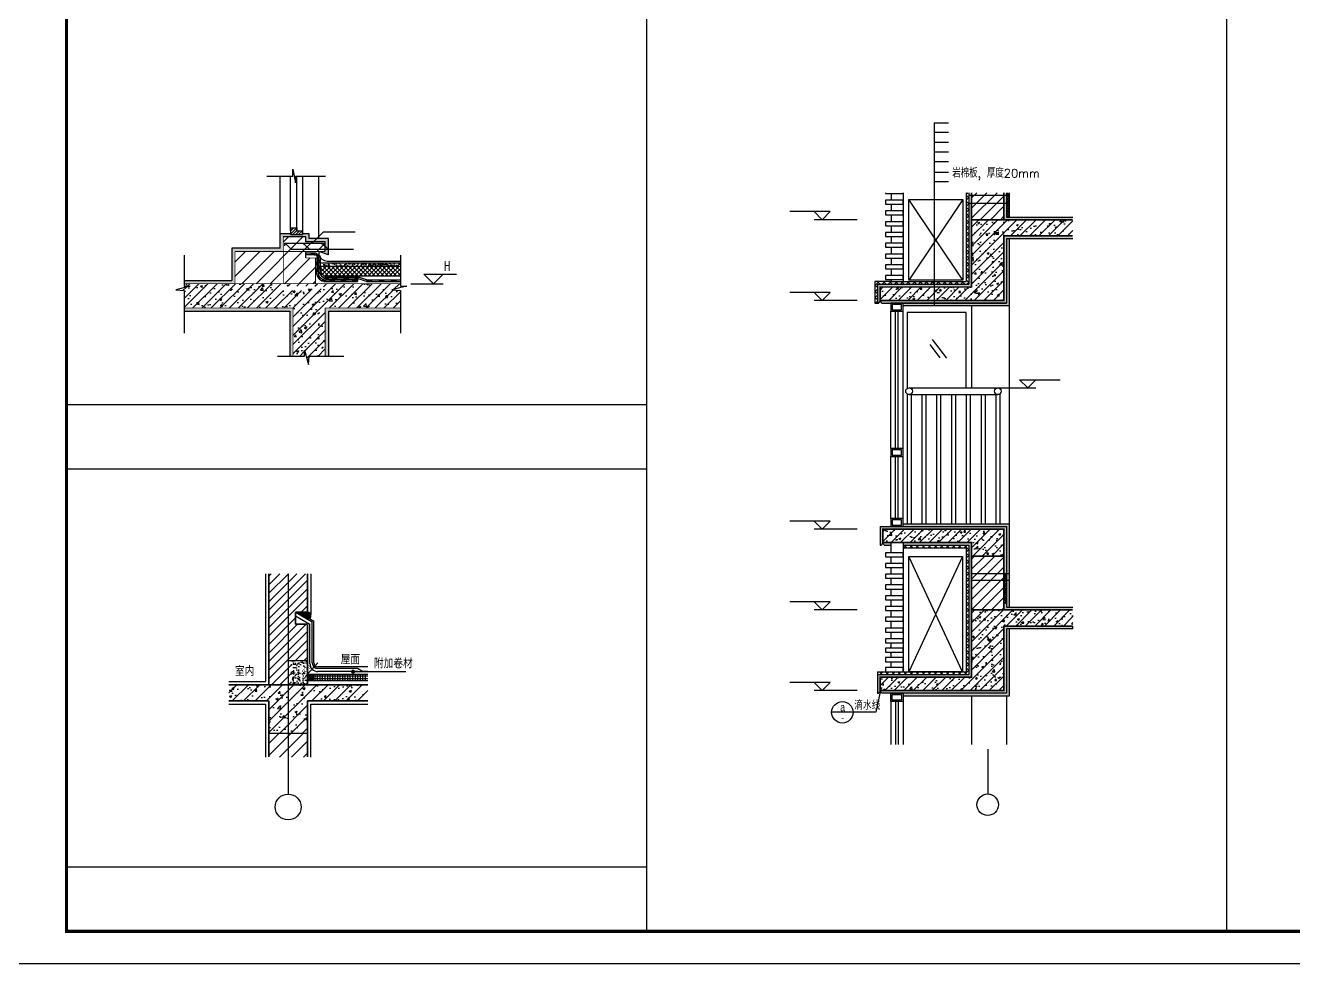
# Model space of a CAD drawing. Extents: x -737978 to 768813, y -372247 to 1140308.
# Drawn here: x -565880 to -556039, y -338663 to -331386 of the extents above; entities that cross this region are included whole.
import ezdxf
from ezdxf.enums import TextEntityAlignment as Align

# ---------------------------------------------------------------- set-up
doc = ezdxf.new("R2010")
doc.units = 0
doc.header["$LTSCALE"] = 10
doc.header["$MEASUREMENT"] = 0
doc.linetypes.add('DASH', pattern=[0.35, 0.25, -0.1])
doc.linetypes.add('DOTE', pattern=[2.42, 2, -0.2, 0.02, -0.2])
doc.layers.get('0').update_dxf_attribs({"linetype": 'CONTINUOUS'})
doc.layers.get('Defpoints').update_dxf_attribs({"linetype": 'CONTINUOUS'})
for name, color, linetype in [('0-填充边线', 7, 'CONTINUOUS'), ('2', 4, 'CONTINUOUS'), ('3', 253, 'CONTINUOUS'), ('4', 4, 'CONTINUOUS'), ('8', 8, 'CONTINUOUS'), ('AXIS', 3, 'CONTINUOUS'), ('AXIS_TEXT', 7, 'CONTINUOUS'), ('DIM_ELEV', 3, 'CONTINUOUS'), ('DOTE', 1, 'DOTE'), ('PUB_DIM', 3, 'CONTINUOUS'), ('PUB_DIM-20', 3, 'CONTINUOUS'), ('PUB_HATCH', 8, 'CONTINUOUS'), ('PUB_TEXT', 7, 'CONTINUOUS'), ('PUB_TITLE', 4, 'CONTINUOUS'), ('PUB_WALL', 7, 'CONTINUOUS'), ('S_FLOOR', 2, 'CONTINUOUS'), ('S_WALL', 9, 'CONTINUOUS'), ('STAIR', 2, 'CONTINUOUS'), ('WALL', 9, 'CONTINUOUS'), ('WINDOW_TEXT', 7, 'CONTINUOUS'), ('XUXIAN', 40, 'DASH'), ('剪力墙填充', 252, 'CONTINUOUS'), ('图案填充', 8, 'CONTINUOUS'), ('墙体', 7, 'CONTINUOUS'), ('标注尺寸', 3, 'CONTINUOUS'), ('标注文字', 7, 'CONTINUOUS')]:
    doc.layers.add(name, color=color, linetype=linetype)
doc.styles.add('_TCH_DIM', font='SIMPLEX.shx', dxfattribs={"width": 0.8, "bigfont": 'GBCBIG.shx'})
doc.styles.add('COMPLEX', font='COMPLEX')
doc.styles.add('HZ', font='SIMPLEX.SHX', dxfattribs={"width": 0.7, "bigfont": 'HZTXT.SHX'})
doc.styles.get("Standard").update_dxf_attribs({"font": 'GBENOR', "bigfont": 'GBCBIG'})
doc.styles.add('建筑设计说明', font='hztxt_e.shx', dxfattribs={"width": 0.8, "height": 350, "bigfont": 'hztxt.shx'})
doc.dimstyles.new('THW-1', dxfattribs={"dimscale": 0, "dimtxt": 300, "dimasz": 100, "dimexe": 300, "dimexo": 0, "dimgap": 100, "dimtad": 1, "dimdec": 0, "dimzin": 0, "dimdsep": 46, "dimtxsty": 'HZ', "dimblk": 'OOOO', "dimblk1": 'ARCHTICK', "dimblk2": 'ARCHTICK', "dimsah": 1, "dimcen": 0, "dimdle": 150, "dimclrd": 3, "dimclre": 3, "dimclrt": 2, "dimadec": 0, "dimazin": 0, "dimtfac": 1, "dimtdec": 0, "dimtix": 1, "dimtmove": 2, "dimatfit": 3, "dimldrblk": 'ARCHTICK', "dimfxl": 1, "dimtolj": 1, "dimtzin": 0, "dimarcsym": 0})
pattern_1 = [(50, (-369438.76, 91533.83), (179.315046, -15.688034), [18.75, -206.25]), (355, (-369438.76, 91533.83), (-34.68783, 188.04803), [15, -165]), (100.4514, (-369423.82, 91532.53), (144.627345, 172.359886), [15.93505, -175.28553]), (46.1842, (-369438.76, 91583.83), (266.81026, -41.37975), [28.125, -309.375]), (96.6356, (-369416.52, 91580.39), (233.66568, 243.52947), [23.90257, -262.92825]), (351.1842, (-369438.76, 91583.83), (233.66549, 243.52965), [22.5, -247.5]), (21, (-369413.76, 91571.33), (149.226763, -100.65472), [18.75, -206.25]), (326, (-369413.76, 91571.33), (60.82883, 181.28751), [15, -165]), (71.4514, (-369401.32, 91562.95), (210.05566, 80.632624), [15.93505, -175.28553]), (37.5, (-369438.76, 91533.835), (3.039964, 83.223463), [0, -163, 0, -167.5, 0, -165.625]), (7.5, (-369438.76, 91533.835), (65.767384, 98.602928), [0, -95.5, 0, -159.25, 0, -63.125]), (327.5, (-369494.51, 91533.835), (133.455609, -5.638718), [0, -62.5, 0, -195, 0, -258.75]), (317.5, (-369519.51, 91533.83), (145.796542, 25.026246), [0, -81.25, 0, -129.5, 0, -183.75])]
pattern_2 = [(37.5, (-39268.677, -1364.405), (-1.8898, 57.804713), [0, -45.6, 0, -51, 0, -48.75]), (7.5, (-39268.68, -1364.405), (53.0933, 84.66438), [0, -24.6, 0, -41.1, 0, -15.75]), (327.5, (-39305.577, -1364.405), (93.424256, 0.16977), [0, -15, 0, -54, 0, -70.5]), (317.5, (-39305.58, -1364.405), (90.1838, 26.33027), [0, -7.5, 0, -35.4, 0, -40.5])]
pattern_3 = [(37.5, (-39268.677, -864.405), (-1.8898, 57.804713), [0, -45.6, 0, -51, 0, -48.75]), (7.5, (-39268.68, -864.405), (53.0933, 84.66438), [0, -24.6, 0, -41.1, 0, -15.75]), (327.5, (-39305.577, -864.405), (93.424256, 0.16977), [0, -15, 0, -54, 0, -70.5]), (317.5, (-39305.58, -864.405), (90.1838, 26.33027), [0, -7.5, 0, -35.4, 0, -40.5])]

# ---------------------------------------------------------------- blocks, each defined once
blk = doc.blocks.new('_AXISO')
blk.add_circle((0, 0), 0.5)
at = {"layer": 'AXIS_TEXT', "style": 'COMPLEX', "width": 1.041667}
blk.add_attdef('A', text='', height=0.56, dxfattribs=at).set_placement((-0.25, -0.28), (0.25, -0.28), align=Align.FIT)
blk = doc.blocks.new('_ArchTick')
at = {"color": 0, "linetype": 'ByBlock', "const_width": 0.4}
blk.add_lwpolyline([(-0.5, -0.5), (0.5, 0.5)], dxfattribs=at)
blk = doc.blocks.new('*D122')
at = {"layer": 'Defpoints', "color": 0, "transparency": 16777216}
for p in [(697273, -694728), (697187, -694819)]:
    blk.add_point(p, dxfattribs=at)
at = {"layer": '标注尺寸', "color": 3, "lineweight": -2, "transparency": 16777216}
for p in [(697273, -694728), (696894, -695129)]:
    blk.add_line(p, (697187, -694819), dxfattribs=at)
at = {"layer": '标注尺寸', "color": 3, "lineweight": -2, "transparency": 16777216, "xscale": 50, "yscale": 50, "zscale": 50, "rotation": 46.6347798444889}
blk.add_blockref('_ArchTick', (697187, -694819), dxfattribs=at)
at = {"layer": '标注尺寸', "color": 3, "transparency": 16777216, "insert": (696915, -694925), "char_height": 130, "attachment_point": 5, "rotation": 46.6348}
blk.add_mtext('\\A1;R30', dxfattribs=at)
blk = doc.blocks.new('OOOO')
blk.add_line((-1.5, 0), (1.5, 0))
at = {"color": 2}
blk.add_line((0.71, 0.71), (-0.71, -0.71), dxfattribs=at)
blk = doc.blocks.new('*X120')
at = {"color": 0}
for p, q in [((1234.8, 3020.2), (1272.9, 3058.4)), ((1234.8, 3037.9), (1255.3, 3058.4)), ((1234.8, 3055.6), (1237.6, 3058.4)), ((1249.5, 3017.3), (1274.3, 3042.1)), ((1267.2, 3017.3), (1289.1, 3039.1)), ((1284.9, 3017.3), (1306.7, 3039.1)), ((1302.6, 3017.3), (1311.4, 3026.1))]:
    blk.add_line(p, q, dxfattribs=at)
blk = doc.blocks.new('A$C36E83CDC')
h = blk.add_hatch()
h.set_pattern_fill('ANSI31', color=256, scale=2500, style=0)
h.set_pattern_definition([(45, (-369438.76, 91533.83), (-220.97087, 220.97087), [])])
h.paths.add_polyline_path([(1838, 3504), (1838, 2504), (3338, 2504), (3338, 3504)])
h.paths.add_polyline_path([(4638, 3504), (4638, 3804), (4038, 3804), (4038, 3954), (3338, 3954), (3338, 3504)])
h.paths.add_polyline_path([(4338, 2504), (4338, 3304), (4038, 3304), (4038, 3504), (3338, 3504), (3338, 2504)])
for points in [[(4294, 3398), (4294, 3448), (4194, 3448), (4194, 3398)], [(4428, 3312), (4458, 3349, 0.081627), (4402, 3412), (4374, 3379, -0.116234)]]:
    blk.add_hatch(color=256).paths.add_polyline_path(points)
h = blk.add_hatch(color=256)
h.paths.add_polyline_path([(4431, 2780), (4385, 2759, 0.082085), (4436, 2676), (4472, 2711, -0.080657)])
h.paths.add_polyline_path([(4570, 2640), (4544, 2597, 0.102194), (4663, 2573), (4663, 2573), (4663, 2623, -0.095123)])
h = blk.add_hatch()
h.set_pattern_fill('AR-SAND', color=256, scale=50, style=0)
h.set_pattern_definition([(37.5, (-618478.25, -597715.29), (-3.149668, 96.3411885), [0, -76, 0, -85, 0, -81.25]), (7.5, (-618478.25, -597715.29), (88.488835, 141.107303), [0, -41, 0, -68.5, 0, -26.25]), (327.5, (-618539.75, -597715.29), (155.707093, 0.282953), [0, -25, 0, -90, 0, -117.5]), (317.5, (-618539.75, -597715.29), (150.30633, 43.883778), [0, -12.5, 0, -59, 0, -67.5])])
h.paths.add_polyline_path([(4431, 2780), (4385, 2759, 0.082085), (4436, 2676), (4472, 2711, -0.080657)])
h.paths.add_polyline_path([(4570, 2640), (4544, 2597, 0.102194), (4663, 2573), (4663, 2573), (4663, 2623, -0.095123)])
h = blk.add_hatch(color=256)
h.paths.add_polyline_path([(4508, 2862), (4463, 2841, 0.082085), (4514, 2758), (4550, 2793, -0.080657)])
h.paths.add_polyline_path([(4648, 2722), (4622, 2679, 0.102194), (4740, 2654), (4740, 2654), (4740, 2704, -0.095123)])
h = blk.add_hatch()
h.set_pattern_fill('AR-SAND', color=256, scale=50, style=0)
h.set_pattern_definition([(37.5, (-618400.39, -597633.464), (-3.149668, 96.3411885), [0, -76, 0, -85, 0, -81.25]), (7.5, (-618400.39, -597633.46), (88.488835, 141.107303), [0, -41, 0, -68.5, 0, -26.25]), (327.5, (-618461.89, -597633.46), (155.707093, 0.282953), [0, -25, 0, -90, 0, -117.5]), (317.5, (-618461.89, -597633.46), (150.30633, 43.883778), [0, -12.5, 0, -59, 0, -67.5])])
h.paths.add_polyline_path([(4508, 2862), (4463, 2841, 0.082085), (4514, 2758), (4550, 2793, -0.080657)])
h.paths.add_polyline_path([(4648, 2722), (4622, 2679, 0.102194), (4740, 2654), (4740, 2654), (4740, 2704, -0.095123)])
h = blk.add_hatch()
h.set_pattern_fill('AN31C', color=256, scale=1000, style=0)
h.set_pattern_definition([(45, (-6973656.56, -186034.9), (-141.421356, 141.421356), []), (50, (-6973656.56, -186034.9), (717.260183, -62.752135), [75, -825]), (355, (-6973656.56, -186034.9), (-138.75133, 752.19213), [60, -660]), (100.4514, (-6973596.8, -186040.1), (578.50938, 689.43954), [63.74019, -701.14211]), (46.1842, (-6973656.56, -185834.9), (1067.24105, -165.51901), [112.5, -1237.5]), (96.6356, (-6973567.6, -185848.7), (934.6627, 974.11787), [95.61029, -1051.713]), (351.1842, (-6973656.6, -185834.9), (934.66195, 974.1186), [90, -990]), (21, (-6973556.56, -185884.9), (596.90705, -402.61889), [75, -825]), (326, (-6973556.56, -185884.9), (243.31533, 725.150045), [60, -660]), (71.4514, (-6973506.8, -185918.44), (840.22263, 322.5305), [63.74019, -701.14211]), (37.5, (-6973656.56, -186034.9), (12.159855, 332.893854), [0, -652, 0, -670, 0, -662.5]), (7.5, (-6973656.56, -186034.9), (263.069537, 394.411712), [0, -382, 0, -637, 0, -252.5]), (327.5, (-6973879.56, -186034.9), (533.822436, -22.554872), [0, -250, 0, -780, 0, -1035]), (317.5, (-6973979.56, -186034.9), (583.18617, 100.104982), [0, -325, 0, -518, 0, -735])])
h.paths.add_polyline_path([(3638, 1754), (3638, 262), (4002, 262), (4002, 447), (4122, 0), (4142, 262), (4638, 262), (4638, 1754), (6974, 1754), (6974, 2291), (6712, 2311), (7159, 2431), (6974, 2431), (6974, 2504), (262, 2504), (262, 2431), (447, 2431), (0, 2311), (262, 2291), (262, 1754)])
h.paths.add_polyline_path([(4054, 2430), (4581, 2430), (4602, 2342), (4075, 2342)], flags=16)
h.paths.add_polyline_path([(3322, 2430), (4055, 2430), (4033, 2299), (3300, 2299)], flags=16)
at = {"layer": '剪力墙填充'}
h = blk.add_hatch(dxfattribs=at)
h.set_pattern_fill('AR-CONC', color=256, scale=25, style=0)
h.set_pattern_definition(pattern_1)
h.paths.add_polyline_path([(1838, 3504), (3338, 3504), (3338, 3954), (4038, 3954), (4038, 3804), (4638, 3804), (4638, 3504), (4445, 3504), (4738, 3404), (4738, 3904), (4138, 3904), (4138, 4054), (3948, 4054), (3948, 4030), (3565, 4030), (3565, 4054), (3238, 4054), (3238, 3604), (1738, 3604), (1738, 2604), (262, 2604), (262, 2504), (1838, 2504)])
h = blk.add_hatch(dxfattribs=at)
h.set_pattern_fill('AR-CONC', color=256, scale=25, style=0)
h.set_pattern_definition(pattern_1)
h.paths.add_polyline_path([(6974, 3054), (6974, 3154), (4490, 3154), (4490, 3054)])
h = blk.add_hatch(dxfattribs=at)
h.set_pattern_fill('ANSI37', color=256, scale=750, style=0)
h.set_pattern_definition([(45, (-369438.76, 91533.835), (-66.29126, 66.29126), []), (135, (-369438.76, 91533.835), (-66.29126, -66.29126), [])])
h.paths.add_polyline_path([(4490, 3054), (4490, 2954, 0.236731), (4591, 2754), (6974, 2754), (6974, 3054)])
h = blk.add_hatch(dxfattribs=at)
h.set_pattern_fill('AR-CONC', color=256, scale=25, style=0)
h.set_pattern_definition(pattern_1)
h.paths.add_polyline_path([(6974, 1654), (6974, 1754), (4638, 1754), (4638, 262), (4738, 262), (4738, 1654)])
h.paths.add_polyline_path([(262, 1754), (262, 1654), (3538, 1654), (3538, 262), (3638, 262), (3638, 1754)])
for p, q in [((3632, 6054), (3717, 5634)), ((3632, 5840), (3632, 6054)), ((2825, 5840), (3632, 5840)), ((3238, 4054), (3238, 5839)), ((3565, 4160), (3565, 5839)), ((3717, 5634), (3717, 5840)), ((3717, 5840), (4645, 5840)), ((3763, 4129), (3763, 5839)), ((3948, 4090), (3948, 5839)), ((4438, 3904), (4438, 5839)), ((4237, 3760), (4592, 4115)), ((4592, 4115), (5571, 4115)), ((3407, 3755), (3588, 3574)), ((3588, 3574), (5518, 3574)), ((3970, 3755), (4151, 3574)), ((4548, 3755), (4729, 3574)), ((262, 3391), (262, 2431)), ((4339, 3448), (4042, 3448)), ((4344, 3398), (4042, 3398)), ((4294, 3448), (4294, 3398)), ((4344, 3448), (4294, 3448)), ((4294, 3398), (4344, 3398)), ((4363, 3312), (4413, 3312)), ((4363, 2873), (4363, 3312)), ((4374, 3379), (4402, 3412)), ((4413, 2873), (4413, 3312)), ((4458, 3349), (4428, 3312)), ((4440, 2954), (4440, 3277)), ((4490, 2954), (4490, 3272)), ((6974, 3391), (6974, 2431)), ((4431, 2780, 2256), (4385, 2759, 2256)), ((447, 2431), (0, 2311)), ((262, 2431), (447, 2431)), ((4472, 2711, 2256), (4436, 2676, 2256)), ((4570, 2640, 2256), (4544, 2597, 2256)), ((4648, 2722, 2256), (4622, 2679, 2256)), ((4663, 2573), (4663, 2623)), ((4663, 2623), (5647, 2623)), ((4663, 2573), (5647, 2573)), ((4740, 2704), (5670, 2704)), ((4740, 2654), (4740, 2704)), ((4740, 2654), (5670, 2654)), ((5647, 2623), (5647, 2573)), ((5921, 2623), (5670, 2704, 1589)), ((5921, 2573), (5670, 2654, 1588)), ((5921, 2623), (6675, 2623)), ((5921, 2573), (6675, 2573)), ((6220, 2623), (6974, 2623)), ((6220, 2573), (6974, 2573)), ((7159, 2431), (6712, 2311)), ((6974, 2431), (7159, 2431)), ((0, 2311), (262, 2291)), ((262, 2291), (262, 972)), ((6712, 2311), (6974, 2291)), ((6974, 2291), (6974, 972)), ((4002, 262), (4002, 447)), ((4002, 447), (4122, 0)), ((3156, 262), (4002, 262)), ((4122, 0), (4142, 262)), ((4142, 262), (5215, 262))]:
    blk.add_line(p, q)
at = {"color": 7}
for p, q in [((3565, 4236), (3565, 4030)), ((3565, 4236), (3763, 4236)), ((3565, 4030), (3948, 4030)), ((3763, 4236), (3763, 4140)), ((3948, 4140), (3763, 4140)), ((3948, 4030), (3948, 4140)), ((3375, 3763), (3375, 3677)), ((3375, 3763), (4573, 3763)), ((4573, 3763), (4573, 3677))]:
    blk.add_line(p, q, dxfattribs=at)
for points, const_width in [([(3338, 2504), (3338, 3954)], 25), ([(4638, 3504), (1838, 3504)], 25), ([(1838, 3504), (1838, 2504)], 25), ([(4338, 3304), (4038, 3304)], 25), ([(4338, 2504), (4338, 3304)], 25), ([(4388, 3074), (4388, 3187)], 50.1), ([(4465, 3144), (4465, 3258)], 50.1), ([(4388, 2871), (4388, 2984)], 50.1), ([(4465, 2953), (4465, 3066)], 50.1), ([(262, 2504), (6974, 2504)], 25), ([(4768, 2598), (4946, 2598)], 50.1), ([(4846, 2679), (5024, 2679)], 50.1), ([(5122, 2598), (5300, 2598)], 50.1), ([(5200, 2679), (5378, 2679)], 50.1), ([(5469, 2598), (5647, 2598)], 50.1), ([(5547, 2679), (5670, 2679)], 50.1), ([(5921, 2598), (6099, 2598)], 50.1), ([(6302, 2598), (6480, 2598)], 50.1), ([(6679, 2598), (6857, 2598)], 50.1), ([(262, 1754), (3638, 1754)], 25), ([(3638, 1754), (3638, 262)], 25), ([(4638, 1754), (4638, 262)], 25), ([(4638, 1754), (6974, 1754)], 25)]:
    blk.add_lwpolyline(points, dxfattribs=dict(const_width=const_width))
at = {"const_width": 25.1}
for points in [[(3388, 3737, 1), (3413, 3737, 1)], [(3962, 3737, 1), (3987, 3737, 1)], [(4536, 3737, 1), (4561, 3737, 1)]]:
    blk.add_lwpolyline(points, format="xyb", close=True, dxfattribs=at)
for centre, radius, start, end in [((4236, 3210), 262, 13.803, 65.6164), ((4259, 3232), 187, 13.9163, 62.8622), ((4663, 2873), 300, 180, 270), ((4663, 2873), 250, 180, 270), ((4740, 2954), 300, 180, 270), ((4740, 2954), 250, 180, 270)]:
    blk.add_arc(centre, radius, start, end)
at = {"layer": '3'}
for p, q in [((3565, 4054), (3238, 4054)), ((3238, 3604), (3238, 4054)), ((4138, 4054), (3948, 4054)), ((4138, 3904), (4138, 4054)), ((3238, 3604), (1738, 3604)), ((1738, 3604), (1738, 2604)), ((4738, 3904), (4138, 3904)), ((4738, 3404), (4738, 3904)), ((4738, 3404), (4439, 3506)), ((4445, 3504), (4445, 3414)), ((4490, 3154), (6974, 3154)), ((4703, 3204), (6974, 3204)), ((4490, 3054), (6974, 3054)), ((262, 2604, -2256), (1738, 2604)), ((4591, 2754), (6974, 2754)), ((262, 1654), (3538, 1654)), ((3538, 1654), (3538, 262)), ((4738, 1654), (6974, 1654)), ((4738, 1654), (4738, 262))]:
    blk.add_line(p, q, dxfattribs=at)
blk.add_arc((4724, 3495), 291, 196.0893, 265.8147, dxfattribs=at)
at = {"layer": 'DIM_ELEV'}
for p, q in [((7999, 2504), (7699, 2804)), ((7699, 2804), (8719, 2804)), ((7999, 2504), (8299, 2804)), ((7302, 2504), (8299, 2504))]:
    blk.add_line(p, q, dxfattribs=at)
at = {"layer": 'WALL'}
for p, q in [((4038, 3954), (3338, 3954)), ((4038, 3804), (4038, 3954)), ((4638, 3804), (4038, 3804)), ((4638, 3504), (4638, 3804)), ((4038, 3304), (4038, 3504))]:
    blk.add_line(p, q, dxfattribs=at)
at = {"xscale": 5.01253132824786, "yscale": 5.01253132824786, "zscale": 5.01253132824786}
blk.add_blockref('*X120', (-2625, -11094), dxfattribs=at)
at = {"layer": 'DIM_ELEV', "color": 7, "style": '_TCH_DIM', "width": 0.705882}
blk.add_text('H', height=298, dxfattribs=at).set_placement((8328, 2909))
blk = doc.blocks.new('A$C36E57961')
h = blk.add_hatch()
h.set_pattern_fill('ANSI37', color=8, scale=100, style=0)
h.set_pattern_definition([(45, (-39268.68, -864.4), (-112.2532, 112.2532), []), (135, (-39268.68, -864.4), (-112.2532, -112.2532), [])])
h.paths.add_polyline_path([(4716, 19741), (5220, 19741), (8116, 19741), (8116, 23141), (8016, 23141), (8016, 19841), (5220, 19841), (4616, 19841), (4616, 19041), (4716, 19041)])
h = blk.add_hatch()
h.set_pattern_fill('粉刷', color=8, scale=15)
h.set_pattern_definition(pattern_3)
h.paths.add_polyline_path([(9516, 23141), (9416, 23141), (9416, 22141), (11978, 22141), (11978, 22241), (9516, 22241)])
h = blk.add_hatch()
h.set_pattern_fill('DASH', color=8, scale=30, style=0)
h.set_pattern_definition([(0, (17579.895, 74569.61), (28.575, 28.575), [28.575, -28.575])])
h.paths.add_polyline_path([(9516, 22241), (9616, 22241), (9616, 23141), (9516, 23141)])
h = blk.add_hatch()
h.set_pattern_fill('粉刷', color=8, scale=15)
h.set_pattern_definition(pattern_3)
h.paths.add_polyline_path([(4816, 19641), (8216, 19641), (8216, 22141), (8216, 22741), (8116, 22741), (8116, 19741), (5220, 19741), (4716, 19741), (4716, 19041), (4766, 19041, -1), (4866, 19041), (9516, 19041), (9516, 21441), (11978, 21441), (11978, 21541), (9416, 21541), (9416, 19141), (4816, 19141)])
h = blk.add_hatch()
h.set_pattern_fill('DASH', color=8, scale=30, style=0)
h.set_pattern_definition([(0, (17629.895, 73569.61), (28.575, 28.575), [28.575, -28.575])])
h.paths.add_polyline_path([(9516, 19041), (5716, 19041), (5716, 18941), (9616, 18941), (9616, 21441), (9516, 21441)])
h = blk.add_hatch()
h.set_pattern_fill('粉刷', color=8, scale=15)
h.set_pattern_definition(pattern_2)
h.paths.add_polyline_path([(9516, 10741), (5666, 10741), (4816, 10741), (4816, 10041), (4866, 10041, -1), (4966, 10041), (5216, 10041), (5216, 10141), (4916, 10141), (4916, 10641), (9416, 10641), (9416, 9641), (9416, 8981), (9516, 8981)])
h = blk.add_hatch()
h.set_pattern_fill('DASH', color=8, scale=30, style=0)
h.set_pattern_definition([(0, (17629.895, 75069.61), (28.575, 28.575), [28.575, -28.575])])
h.paths.add_polyline_path([(9516, 7741), (9616, 7741), (9616, 10841), (5666, 10841), (5666, 10741), (9516, 10741)])
h = blk.add_hatch()
h.set_pattern_fill('粉刷', color=8, scale=15)
h.set_pattern_definition(pattern_2)
h.paths.add_polyline_path([(9516, 6941), (11978, 6941), (11978, 7041), (9416, 7041), (9416, 4641), (4816, 4641), (4816, 5141), (8216, 5141), (8216, 7641), (8216, 9641), (8216, 10141), (5666, 10141), (5666, 10041), (8116, 10041), (8116, 5241), (5666, 5241), (4716, 5241), (4716, 4541), (4766, 4541, -1), (4866, 4541), (9516, 4541)])
h = blk.add_hatch()
h.set_pattern_fill('ANSI37', color=8, scale=100, style=0)
h.set_pattern_definition([(45, (-39268.68, -1364.4), (-112.2532, 112.2532), []), (135, (-39268.68, -1364.4), (-112.2532, -112.2532), [])])
h.paths.add_polyline_path([(8116, 10041), (5666, 10041), (5666, 9941), (8016, 9941), (8016, 5341), (5666, 5341), (4716, 5341), (4716, 5241), (5666, 5241), (8116, 5241)])
h = blk.add_hatch()
h.set_pattern_fill('粉刷', color=8, scale=15)
h.set_pattern_definition(pattern_2)
h.paths.add_polyline_path([(9516, 8981), (9416, 8981), (9416, 8848), (9516, 8848)])
h = blk.add_hatch()
h.set_pattern_fill('粉刷', color=8, scale=15)
h.set_pattern_definition(pattern_2)
h.paths.add_polyline_path([(9516, 8848), (9416, 8848), (9416, 8731), (9516, 8731)])
h = blk.add_hatch()
h.set_pattern_fill('粉刷', color=8, scale=15)
h.set_pattern_definition(pattern_2)
h.paths.add_polyline_path([(9516, 8731), (9416, 8731), (9416, 7870), (9516, 7870)])
h = blk.add_hatch()
h.set_pattern_fill('粉刷', color=8, scale=15)
h.set_pattern_definition(pattern_2)
h.paths.add_polyline_path([(11978, 7741), (9516, 7741), (9516, 7870), (9416, 7870), (9416, 7641), (11978, 7641)])
h = blk.add_hatch()
h.set_pattern_fill('DASH', color=8, scale=30, style=0)
h.set_pattern_definition([(0, (17579.895, 74069.61), (28.575, 28.575), [28.575, -28.575])])
h.paths.add_polyline_path([(9516, 4541), (5666, 4541), (5666, 4441), (9616, 4441), (9616, 6941), (9516, 6941)])
at = {"layer": 'PUB_HATCH'}
h = blk.add_hatch(dxfattribs=at)
h.set_pattern_fill('普通砖', color=256, scale=200, style=0)
h.set_pattern_definition([(45, (-388857.92, -125029.74), (-188.0904, 188.0904), [])])
h.paths.add_polyline_path([(9416, 22141), (9416, 23141), (8216, 23141), (8216, 22141)])
h = blk.add_hatch(dxfattribs=at)
h.set_pattern_fill('钢筋混凝土', color=256, scale=100, style=0)
h.set_pattern_definition([(45, (-389057.92, -124720.74), (-176.7767, 176.7767), []), (50, (-389057.9, -124720.74), (717.2602, -62.7521), [75, -825]), (355, (-389057.9, -124720.7), (-138.7513, 752.1921), [60, -660]), (100.4514, (-388998.15, -124726), (578.5094, 689.4395), [63.7402, -701.1421]), (46.1842, (-389057.9, -124520.7), (1067.241, -165.519), [112.5, -1237.5]), (96.6356, (-388969, -124534.5), (934.6627, 974.1179), [95.6103, -1051.713]), (351.1842, (-389057.9, -124520.7), (934.662, 974.1186), [90, -990]), (21, (-388957.9, -124570.74), (596.90705, -402.6189), [75, -825]), (326, (-388957.9, -124570.7), (243.3153, 725.15), [60, -660]), (71.4514, (-388908.2, -124604.3), (840.2226, 322.5305), [63.7402, -701.1421]), (37.5, (-389057.92, -124720.74), (12.15986, 332.89385), [0, -652, 0, -670, 0, -662.5]), (7.5, (-389057.92, -124720.74), (263.06954, 394.4117), [0, -382, 0, -637, 0, -252.5]), (327.5, (-389280.92, -124720.74), (533.82244, -22.55487), [0, -250, 0, -780, 0, -1035]), (317.5, (-389380.92, -124720.74), (583.18617, 100.105), [0, -325, 0, -518, 0, -735])])
h.paths.add_polyline_path([(4916, 10641), (4916, 10141), (8216, 10141), (8216, 9641), (9416, 9641), (9416, 10641)])
h = blk.add_hatch(dxfattribs=at)
h.set_pattern_fill('普通砖', color=256, scale=200, style=0)
h.set_pattern_definition([(45, (-388857.92, -124529.74), (-188.0904, 188.0904), [])])
h.paths.add_polyline_path([(9416, 9641), (8216, 9641), (8216, 7641), (9416, 7641)])
at = {"layer": '图案填充'}
h = blk.add_hatch(dxfattribs=at)
h.set_pattern_fill('钢筋混凝土', color=256, scale=100, style=0)
h.set_pattern_definition([(45, (17579.9, 73569.6), (-176.7767, 176.7767), []), (50, (17579.9, 73569.6), (717.26, -62.752), [75, -825]), (355, (17579.9, 73569.6), (-138.751, 752.192), [60, -660]), (100.4514, (17639.7, 73564.4), (578.509, 689.4395), [63.74, -701.142]), (46.1842, (17579.9, 73769.6), (1067.241, -165.519), [112.5, -1237.5]), (96.6356, (17668.8, 73755.8), (934.663, 974.118), [95.61, -1051.713]), (351.1842, (17579.9, 73769.6), (934.662, 974.119), [90, -990]), (21, (17679.9, 73719.6), (596.907, -402.619), [75, -825]), (326, (17679.9, 73719.6), (243.315, 725.15), [60, -660]), (71.4514, (17729.64, 73686.06), (840.223, 322.5305), [63.74, -701.142]), (37.5, (17579.9, 73569.6), (12.1599, 332.8939), [0, -652, 0, -670, 0, -662.5]), (7.5, (17579.9, 73569.6), (263.0695, 394.4117), [0, -382, 0, -637, 0, -252.5]), (327.5, (17356.9, 73569.6), (533.8224, -22.5549), [0, -250, 0, -780, 0, -1035]), (317.5, (17256.9, 73569.6), (583.186, 100.105), [0, -325, 0, -518, 0, -735])])
h.paths.add_polyline_path([(9416, 21541), (11978, 21541), (11978, 22141), (8216, 22141), (8216, 19641), (4816, 19641), (4816, 19141), (9416, 19141)])
h = blk.add_hatch(dxfattribs=at)
h.set_pattern_fill('钢筋混凝土', color=256, scale=100, style=0)
h.set_pattern_definition([(45, (17579.9, 74069.6), (-176.7767, 176.7767), []), (50, (17579.9, 74069.6), (717.26, -62.752), [75, -825]), (355, (17579.9, 74069.6), (-138.751, 752.192), [60, -660]), (100.4514, (17639.7, 74064.4), (578.5094, 689.4395), [63.74, -701.142]), (46.1842, (17579.9, 74269.6), (1067.241, -165.519), [112.5, -1237.5]), (96.6356, (17668.8, 74255.8), (934.663, 974.118), [95.61, -1051.713]), (351.1842, (17579.9, 74269.6), (934.662, 974.119), [90, -990]), (21, (17679.9, 74219.6), (596.907, -402.619), [75, -825]), (326, (17679.9, 74219.6), (243.315, 725.15), [60, -660]), (71.4514, (17729.64, 74186.06), (840.2226, 322.5305), [63.74, -701.142]), (37.5, (17579.9, 74069.6), (12.1599, 332.8939), [0, -652, 0, -670, 0, -662.5]), (7.5, (17579.9, 74069.6), (263.0695, 394.4117), [0, -382, 0, -637, 0, -252.5]), (327.5, (17356.9, 74069.6), (533.8224, -22.5549), [0, -250, 0, -780, 0, -1035]), (317.5, (17256.9, 74069.6), (583.1862, 100.105), [0, -325, 0, -518, 0, -735])])
h.paths.add_polyline_path([(9416, 7041), (11978, 7041), (11978, 7641), (8216, 7641), (8216, 5141), (4816, 5141), (4816, 4641), (9416, 4641)])
at = {"color": 4}
for p, q in [((8016, 23141), (8016, 19841)), ((8116, 23141), (8116, 19741)), ((8116, 23141), (8116, 19741)), ((9516, 23141), (9516, 22241)), ((9516, 23141), (9516, 22241)), ((9616, 23141), (9616, 22241)), ((9516, 22241), (11978, 22241)), ((9516, 21441), (11978, 21441)), ((9516, 21441), (9516, 19041)), ((5220, 19841), (8016, 19841)), ((4716, 19741), (4716, 19041)), ((4716, 19741), (5220, 19741)), ((4716, 19741), (4716, 19041)), ((4716, 19741), (5220, 19741)), ((5220, 19741), (8116, 19741)), ((5670, 19741), (8116, 19741)), ((4716, 19041), (4766, 19041)), ((4866, 19041), (9516, 19041)), ((9616, 18941), (9616, 10841)), ((4816, 10741), (4816, 10041)), ((4816, 10041), (4866, 10041)), ((4966, 10041), (5216, 10041)), ((5666, 10041), (8116, 10041)), ((5666, 9941), (8016, 9941)), ((8016, 9941), (8016, 5341)), ((8116, 10041), (8116, 5241)), ((4716, 5341), (4716, 4541)), ((4716, 5341), (5666, 5341)), ((4716, 5241), (5666, 5241)), ((5666, 5341), (8016, 5341)), ((5666, 5241), (8116, 5241)), ((4716, 4541), (4766, 4541))]:
    blk.add_line(p, q, dxfattribs=at)
for points in [[(5220, 23116), (5220, 22866)], [(5670, 23141), (5670, 19841)], [(5220, 22716), (5220, 22466)], [(5220, 22316), (5220, 22066)], [(5220, 21916), (5220, 21666)], [(5220, 21516), (5220, 21266)], [(5220, 21116), (5220, 20866)], [(5220, 20716), (5220, 20466)], [(5220, 20316), (5220, 20066)], [(5220, 19916), (5220, 19841)], [(5216, 10141), (5216, 9766)], [(5666, 10141), (5666, 5341)], [(5216, 9616), (5216, 9366)], [(5216, 9216), (5216, 8966)], [(5216, 8816), (5216, 8566)], [(5216, 8416), (5216, 8166)], [(5216, 8016), (5216, 7766)], [(5216, 7616), (5216, 7366)], [(5216, 7216), (5216, 6966)], [(5216, 6816), (5216, 6566)], [(11978, 6941), (11978, 7041)], [(5216, 6416), (5216, 6214)], [(5216, 6214), (5216, 6266)], [(5216, 6016), (5216, 6064)], [(5216, 6064), (5216, 5866)], [(5216, 5716), (5216, 5495)], [(5216, 5345), (5216, 5341)]]:
    blk.add_lwpolyline(points)
for points in [[(9516, 21441), (9516, 19041), (5666, 19041)], [(9616, 21441), (9616, 18941), (5666, 18941)], [(5220, 19841), (4616, 19841), (4616, 19041), (4716, 19041)], [(8216, 18941), (8216, 15891)], [(4816, 10741), (9516, 10741), (9516, 7741), (11978, 7741)], [(5666, 10841), (9616, 10841), (9616, 7741)], [(5666, 10741), (9516, 10741), (9516, 7741)], [(11978, 6941), (9516, 6941), (9516, 4541), (4866, 4541)], [(9516, 6941), (9516, 4541), (5666, 4541)], [(9616, 6941), (9616, 4441), (5666, 4441)]]:
    blk.add_lwpolyline(points, dxfattribs=at)
for centre in [(4816, 19041), (4916, 10041), (4816, 4541)]:
    blk.add_arc(centre, 50, 0, 180, dxfattribs=at)
at = {"layer": '2'}
for p, q in [((5891, 15891), (9391, 15891)), ((5891, 15641), (9191, 15641)), ((5966, 15641), (5966, 10841)), ((6366, 15641), (6366, 10841)), ((6516, 15641), (6516, 10841)), ((6916, 15641), (6916, 10841)), ((7066, 15641), (7066, 10841)), ((7466, 15641), (7466, 10841)), ((7616, 15641), (7616, 10841)), ((8016, 15641), (8016, 10841)), ((8166, 15641), (8166, 10841)), ((8566, 15641), (8566, 10841)), ((8716, 15641), (8716, 10841)), ((9116, 15641), (9116, 10841)), ((9266, 15666), (9266, 10841)), ((8216, 4441), (8216, 2641)), ((9516, 4441), (9516, 2641))]:
    blk.add_line(p, q, dxfattribs=at)
for centre in [(5891, 15766), (9191, 15766)]:
    blk.add_circle(centre, 125, dxfattribs=at)
at = {"layer": '4'}
for p, q in [((5216, 13639), (5216, 18741)), ((5391, 13639), (5391, 18741)), ((5491, 13639), (5491, 18741)), ((5666, 13639), (5666, 18741)), ((5216, 11041), (5216, 13339)), ((5391, 11041), (5391, 13339)), ((5491, 11041), (5491, 13339)), ((5666, 11041), (5666, 13339)), ((5216, 4241), (5216, 2641)), ((5391, 4241), (5391, 2641)), ((5491, 4241), (5491, 2641)), ((5666, 4241), (5666, 2641))]:
    blk.add_line(p, q, dxfattribs=at)
for points in [[(5216, 18741), (5666, 18741), (5666, 19041), (5216, 19041)], [(5266, 18791), (5616, 18791), (5616, 18991), (5266, 18991)], [(5216, 13339), (5666, 13339), (5666, 13639), (5216, 13639)], [(5266, 13389), (5616, 13389), (5616, 13589), (5266, 13589)], [(5216, 10741), (5666, 10741), (5666, 11041), (5216, 11041)], [(5266, 10791), (5616, 10791), (5616, 10991), (5266, 10991)], [(5216, 4541), (5666, 4541), (5666, 4241), (5216, 4241)], [(5266, 4491), (5616, 4491), (5616, 4291), (5266, 4291)]]:
    blk.add_lwpolyline(points, close=True, dxfattribs=at)
for points in [[(8016, 15891), (8016, 18691), (5816, 18691), (5816, 15866)], [(5816, 15666), (5816, 10841)]]:
    blk.add_lwpolyline(points, dxfattribs=at)
at = {"layer": '8'}
for p, q in [((6661, 17507), (7040, 17007)), ((6753, 17690), (7281, 16991))]:
    blk.add_line(p, q, dxfattribs=at)
at = {"layer": 'DIM_ELEV'}
for p, q in [((2963, 22441), (1459, 22441)), ((2663, 22141), (2363, 22441)), ((2663, 22141), (2963, 22441)), ((3957, 22141), (2363, 22141)), ((2963, 19441), (1459, 19441)), ((2663, 19141), (2363, 19441)), ((2663, 19141), (2963, 19441)), ((3957, 19141), (2363, 19141)), ((10302, 15891), (10002, 16191)), ((10002, 16191), (11507, 16191)), ((10302, 15891), (10602, 16191)), ((9309, 15891), (10602, 15891)), ((2963, 10941), (1459, 10941)), ((2663, 10641), (2363, 10941)), ((2663, 10641), (2963, 10941)), ((3957, 10641), (2363, 10641)), ((2963, 7941), (1459, 7941)), ((2663, 7641), (2363, 7941)), ((3957, 7641), (2363, 7641)), ((2663, 7641), (2963, 7941)), ((2963, 4941), (1459, 4941)), ((2663, 4641), (2363, 4941)), ((2663, 4641), (2963, 4941)), ((3957, 4641), (2363, 4641))]:
    blk.add_line(p, q, dxfattribs=at)
at = {"layer": 'PUB_DIM'}
for p, q in [((6821, 25739), (6821, 18941)), ((6825, 25739), (7362, 25739)), ((6825, 25394), (7362, 25394)), ((6825, 25025), (7362, 25025)), ((6825, 24664), (7362, 24664)), ((6825, 24303), (7362, 24303)), ((6825, 23910), (7362, 23910)), ((6825, 23555), (7362, 23555)), ((7096, 23555), (7165, 23555))]:
    blk.add_line(p, q, dxfattribs=at)
at = {"layer": 'PUB_DIM-20'}
blk.add_lwpolyline([(8816, 2467), (8816, 800)], dxfattribs=at)
at = {"layer": 'PUB_WALL'}
blk.add_line((9416, 23141), (9416, 22141), dxfattribs=at)
at = {"layer": 'PUB_WALL', "const_width": 60}
for points in [[(8216, 23141), (8216, 22141)], [(9416, 23141), (9416, 22141)], [(11978, 22141), (8216, 22141), (8216, 19641), (4816, 19641), (4816, 19141), (9416, 19141), (9416, 21541), (11978, 21541)], [(9416, 9641), (9416, 10641), (4916, 10641), (4916, 10141), (8216, 10141), (8216, 9641), (9416, 9641)], [(8216, 9641), (8216, 7641)], [(9416, 9641), (9416, 7641)], [(11978, 7641), (8216, 7641), (8216, 5141), (4816, 5141), (4816, 4641), (9416, 4641), (9416, 7041), (11978, 7041)]]:
    blk.add_lwpolyline(points, dxfattribs=at)
at = {"layer": 'S_FLOOR'}
for p, q in [((8216, 22141), (8216, 19641)), ((9416, 21541), (9416, 19141)), ((4816, 19641), (4816, 19141)), ((4816, 19641), (8216, 19641)), ((4816, 19141), (9416, 19141)), ((4916, 10641), (4916, 10141)), ((4916, 10641), (9416, 10641)), ((9416, 10641), (9416, 9641)), ((4916, 10141), (8216, 10141)), ((8216, 10141), (8216, 9641)), ((8216, 9641), (9416, 9641)), ((8216, 7641), (8216, 5141)), ((9416, 7041), (9416, 4641)), ((4816, 5141), (4816, 4641)), ((4816, 5141), (8216, 5141)), ((4816, 4641), (9416, 4641))]:
    blk.add_line(p, q, dxfattribs=at)
at = {"layer": 'S_WALL'}
for p, q in [((8216, 23141), (8216, 22141)), ((8216, 9641), (8216, 7641)), ((9416, 9641), (9416, 7641))]:
    blk.add_line(p, q, dxfattribs=at)
at = {"layer": 'WINDOW_TEXT'}
blk.add_lwpolyline([(5020, 23141), (5020, 23116), (5670, 23116), (5670, 23141)], dxfattribs=at)
for points in [[(5670, 22866), (5020, 22866), (5020, 22716), (5670, 22716)], [(5670, 22466), (5020, 22466), (5020, 22316), (5670, 22316)], [(5670, 22066), (5020, 22066), (5020, 21916), (5670, 21916)], [(5670, 21666), (5020, 21666), (5020, 21516), (5670, 21516)], [(5670, 21266), (5020, 21266), (5020, 21116), (5670, 21116)], [(5670, 20866), (5020, 20866), (5020, 20716), (5670, 20716)], [(5670, 20866), (5020, 20866), (5020, 20716), (5670, 20716)], [(5670, 20466), (5020, 20466), (5020, 20316), (5670, 20316)], [(5670, 20066), (5020, 20066), (5020, 19916), (5670, 19916)], [(5666, 9766), (5016, 9766), (5016, 9616), (5666, 9616)], [(5666, 9366), (5016, 9366), (5016, 9216), (5666, 9216)], [(5666, 8966), (5016, 8966), (5016, 8816), (5666, 8816)], [(5666, 8566), (5016, 8566), (5016, 8416), (5666, 8416)], [(5666, 8166), (5016, 8166), (5016, 8016), (5666, 8016)], [(5666, 7766), (5016, 7766), (5016, 7616), (5666, 7616)], [(5666, 7366), (5016, 7366), (5016, 7216), (5666, 7216)], [(5666, 6966), (5016, 6966), (5016, 6816), (5666, 6816)], [(5666, 6566), (5016, 6566), (5016, 6416), (5666, 6416)], [(5666, 6214), (5016, 6214), (5016, 6064), (5666, 6064)], [(5666, 5866), (5016, 5866), (5016, 5716), (5666, 5716)], [(5666, 5495), (5016, 5495), (5016, 5345), (5666, 5345)]]:
    blk.add_lwpolyline(points, close=True, dxfattribs=at)
at = {"layer": 'WINDOW_TEXT', "color": 8}
for points in [[(7889, 19889), (5889, 19889), (5889, 22889), (7889, 22889), (7889, 19889)], [(7889, 22889), (5889, 19889)], [(7889, 19889), (5889, 22889)], [(7884, 5341), (5884, 5341), (5884, 9626), (7884, 9626), (7884, 5341)], [(7884, 9626), (5884, 5341)], [(7884, 5341), (5884, 9626)]]:
    blk.add_lwpolyline(points, dxfattribs=at)
at = {"layer": 'XUXIAN'}
for p, q in [((9616, 23041), (8116, 23041)), ((9616, 22741), (8116, 22741))]:
    blk.add_line(p, q, dxfattribs=at)
for points in [[(9616, 8981), (8216, 8981)], [(9616, 8731), (8216, 8731)]]:
    blk.add_lwpolyline(points, dxfattribs=at)
at = {"layer": '标注文字'}
for p, q in [((4816, 4591), (4662, 3835)), ((4662, 3835), (3011, 3835))]:
    blk.add_line(p, q, dxfattribs=at)
blk.add_circle((3411, 3835), 400, dxfattribs=at)
at = {"layer": 'AXIS', "xscale": 800, "yscale": 800, "zscale": 800}
blk.add_blockref('_AXISO', (8816, 400), dxfattribs=at)
at = {"layer": 'PUB_TEXT', "style": '_TCH_DIM'}
blk.add_text('岩棉板, 厚度20mm', height=312.51, dxfattribs=at).set_placement((7500, 23711))
at = {"layer": 'PUB_TEXT', "style": '建筑设计说明', "width": 0.8}
blk.add_text('滴水线', height=300, dxfattribs=at).set_placement((3854, 3935))
for s, p in [('a', (3419, 4026)), ('-', (3419, 3633))]:
    blk.add_text(s, height=300, dxfattribs=at).set_placement(p, align=Align.MIDDLE_CENTER)
blk = doc.blocks.new('DY2')
at = {"layer": '图案填充'}
h = blk.add_hatch(dxfattribs=at)
h.set_pattern_fill('ANSI31', color=256, scale=1500, style=0)
h.set_pattern_definition([(45, (835097.38, -452173.41), (-132.58252, 132.58252), [])])
h.paths.add_polyline_path([(696347.6, -691958.5), (695747.6, -691958.5), (695747.6, -693285.7), (696347.6, -693285.7)])
h.paths.add_polyline_path([(696347.6, -693285.7), (695747.6, -693285.7), (695747.6, -693711.9), (696347.6, -694389.5)])
h.paths.add_polyline_path([(695747.6, -693711.9), (695747.6, -694916.4), (696347.6, -694916.4), (696347.6, -694389.5)])
h.paths.add_polyline_path([(696347.6, -694916.4), (695747.6, -694916.4), (695747.6, -695403.4), (696347.6, -695403.4)])
h.paths.add_polyline_path([(696347.6, -694389.5), (696347.6, -694916.4), (696409.8, -694916.4, -0.4775233), (696447.6, -694885.8), (696447.6, -694653.4), (696581.4, -694653.4)])
h.paths.add_polyline_path([(696447.6, -694947, -0.4775233), (696409.8, -694916.4), (696347.6, -694916.4), (696347.6, -695403.4), (696447.6, -695403.4)])
h.paths.add_polyline_path([(696947.6, -693528.4), (696572.6, -693528.4), (696572.6, -693285.7), (696347.6, -693285.7), (696347.6, -694389.5), (696581.4, -694653.4), (696947.6, -694653.4)])
h.paths.add_polyline_path([(696947.6, -691958.5), (696347.6, -691958.5), (696347.6, -693285.7), (696572.6, -693285.7), (696572.6, -693153.4), (696947.6, -693153.4)])
h.paths.add_polyline_path([(696550.1, -692206), (696970.1, -692206), (696970.1, -692656), (696550.1, -692656)], flags=9)
for points in [[(696947.6, -693153.4), (696572.6, -693153.4), (696947.6, -693369.9, 1)], [(697135.1, -695090.9), (696947.6, -695090.9), (696947.6, -695278.4), (697135.1, -695278.4)]]:
    blk.add_hatch(color=256, dxfattribs=at).paths.add_polyline_path(points)
h = blk.add_hatch(dxfattribs=at)
h.set_pattern_fill('混凝土', color=256, scale=30, style=0)
h.set_pattern_definition([(50, (835097.38, -452173.41), (215.17805, -18.82564), [22.5, -247.5]), (355, (835097.38, -452173.41), (-41.6254, 225.65764), [18, -198]), (100.4514, (835115.3, -452174.98), (173.55281, 206.83186), [19.12206, -210.34263]), (46.1842, (835097.38, -452113.41), (320.17231, -49.6557), [33.75, -371.25]), (96.6356, (835124.06, -452117.55), (280.3988, 292.23536), [28.6831, -315.5139]), (351.1842, (835097.38, -452113.4), (280.3986, 292.23558), [27, -297]), (21, (835127.38, -452128.41), (179.07212, -120.78567), [22.5, -247.5]), (326, (835127.38, -452128.41), (72.9946, 217.54501), [18, -198]), (71.4514, (835142.3, -452138.48), (252.06679, 96.75915), [19.12206, -210.34263]), (37.5, (835097.376, -452173.415), (3.647957, 99.868156), [0, -195.6, 0, -201, 0, -198.75]), (7.5, (835097.38, -452173.41), (78.92086, 118.323514), [0, -114.6, 0, -191.1, 0, -75.75]), (327.5, (835030.476, -452173.415), (160.14673, -6.766462), [0, -75, 0, -234, 0, -310.5]), (317.5, (835000.48, -452173.41), (174.95585, 30.031495), [0, -97.5, 0, -155.4, 0, -220.5])])
h.paths.add_polyline_path([(696581.4, -694653.4), (696447.6, -694653.4), (696447.6, -694885.8, -0.3536166), (696472.3, -694916.4, -0.3536166), (696447.6, -694947), (696447.6, -695403.4), (696947.6, -695403.4), (696947.6, -695067)])
h.paths.add_polyline_path([(696947.6, -694653.4), (696581.4, -694653.4), (696947.6, -695067)])
h.paths.add_polyline_path([(696784.8, -694920.8), (696937.5, -694759.2), (697079.3, -694893.1), (696926.6, -695054.7)], flags=9)
h = blk.add_hatch(dxfattribs=at)
h.set_pattern_fill('NET', color=256, scale=625, style=0)
h.set_pattern_definition([(0, (-4484918.93, 1027009.57), (0, 78.125), []), (90, (-4484918.93, 1027009.57), (-78.125, 5e-15), [])])
h.paths.add_polyline_path([(698822.6, -695090.9), (697135.1, -695090.9), (697135.1, -695278.4), (698822.6, -695278.4)])
h = blk.add_hatch(dxfattribs=at)
h.set_pattern_fill('钢筋混凝土', color=256, scale=100, style=0)
h.set_pattern_definition([(45, (915170.14, -452173.41), (-176.7767, 176.7767), []), (50, (915170.14, -452173.4), (717.2602, -62.7521), [75, -825]), (355, (915170.1, -452173.4), (-138.7513, 752.1921), [60, -660]), (100.4514, (915229.9, -452178.64), (578.5094, 689.4395), [63.7402, -701.1421]), (46.1842, (915170.1, -451973.4), (1067.241, -165.519), [112.5, -1237.5]), (96.6356, (915259.1, -451987.2), (934.6627, 974.118), [95.6103, -1051.713]), (351.1842, (915170.1, -451973.4), (934.662, 974.1186), [90, -990]), (21, (915270.14, -452023.4), (596.907, -402.6189), [75, -825]), (326, (915270.1, -452023.4), (243.3153, 725.15), [60, -660]), (71.4514, (915319.9, -452057), (840.2226, 322.5305), [63.7402, -701.1421]), (37.5, (915170.14, -452173.41), (12.15986, 332.89385), [0, -652, 0, -670, 0, -662.5]), (7.5, (915170.14, -452173.4), (263.06954, 394.4117), [0, -382, 0, -637, 0, -252.5]), (327.5, (914947.14, -452173.41), (533.82244, -22.55487), [0, -250, 0, -780, 0, -1035]), (317.5, (914847.14, -452173.4), (583.1862, 100.105), [0, -325, 0, -518, 0, -735])])
h.paths.add_polyline_path([(696347.6, -695403.4), (695747.6, -695403.4), (695747.6, -696903.4), (696347.6, -696903.4)])
h.paths.add_polyline_path([(696947.6, -695403.4), (696347.6, -695403.4), (696347.6, -696903.4), (696947.6, -696903.4)])
h.paths.add_polyline_path([(698822.6, -695403.4), (696947.6, -695403.4), (696947.6, -695903.4), (698822.6, -695903.4)])
h.paths.add_polyline_path([(695747.6, -695403.4), (694506.3, -695403.4), (694506.3, -695903.4), (695747.6, -695903.4)])
h = blk.add_hatch(dxfattribs=at)
h.set_pattern_fill('普通砖', color=256, scale=200, style=0)
h.set_pattern_definition([(45, (-1861853.84, -857406.8), (-188.090404, 188.090404), [])])
h.paths.add_polyline_path([(696347.6, -696903.4), (695747.6, -696903.4), (695747.6, -697648), (696347.6, -697648)])
h.paths.add_polyline_path([(696947.6, -696903.4), (696347.6, -696903.4), (696347.6, -697648), (696947.6, -697648)])
at = {"layer": 'DOTE'}
blk.add_line((696347.6, -691958.5), (696347.6, -697767.4), dxfattribs=at)
at = {"layer": 'WALL', "color": 4}
for p, q in [((695647.6, -691958.5), (695647.6, -695303.4)), ((697047.6, -691958.5), (697047.6, -693220.2)), ((694506.3, -695303.4), (695647.6, -695303.4)), ((694506.3, -696003.4), (695647.6, -696003.4)), ((695647.6, -696003.4), (695647.6, -697648)), ((697047.6, -696003.4), (698822.6, -696003.4)), ((697047.6, -697648), (697047.6, -696003.4))]:
    blk.add_line(p, q, dxfattribs=at)
at = {"layer": 'WALL'}
for p, q in [((696347.6, -694653.4), (696347.6, -695403.4)), ((696347.6, -694653.4), (696947.6, -694653.4)), ((695747.6, -696903.4), (696947.6, -696903.4))]:
    blk.add_line(p, q, dxfattribs=at)
at = {"layer": 'WALL', "const_width": 50}
for points in [[(695747.6, -691958.5), (695747.6, -695403.4)], [(696947.6, -691958.5), (696947.6, -693153.4)], [(696947.6, -693528.4), (696947.6, -695403.4)], [(694506.3, -695403.4), (698822.6, -695403.4)], [(694506.3, -695903.4), (695747.6, -695903.4)], [(695747.6, -695903.4), (695747.6, -697648)], [(696947.6, -695903.4), (698822.6, -695903.4)], [(696947.6, -697648), (696947.6, -695903.4)]]:
    blk.add_lwpolyline(points, dxfattribs=at)
at = {"layer": 'WALL'}
blk.add_lwpolyline([(696947.6, -695403.4), (695747.6, -695403.4)], dxfattribs=at)
at = {"layer": '墙体', "color": 2}
for p, q in [((696572.6, -693153.4), (697097.6, -693456.5)), ((696572.6, -693261.7), (697022.6, -693521.5)), ((697022.6, -694747.2), (697022.6, -693521.5)), ((697097.6, -694728.4), (697097.6, -693456.5)), ((698497.7, -694903.4), (697272.6, -694903.4)), ((698510.1, -694997.2), (697272.6, -694997.2)), ((698660.1, -694997.2), (698497.7, -694903.4)), ((698822.6, -694997.2), (698660.1, -694997.2))]:
    blk.add_line(p, q, dxfattribs=at)
at = {"layer": '墙体', "color": 3}
for p, q in [((697011.5, -693349.1), (697147.6, -693427.7)), ((697147.6, -694728.4), (697147.6, -693427.7)), ((697135.1, -695090.9), (696947.6, -695090.9)), ((697135.1, -695278.4), (697135.1, -695090.9)), ((698822.6, -695090.9), (697135.1, -695090.9)), ((698822.6, -694853.4), (697272.6, -694853.4)), ((697135.1, -695278.4), (696947.6, -695278.4)), ((698822.6, -695278.4), (697135.1, -695278.4))]:
    blk.add_line(p, q, dxfattribs=at)
at = {"layer": '墙体', "const_width": 50}
for points in [[(696572.6, -693153.4), (696947.6, -693153.4)], [(696572.6, -693528.4), (696572.6, -693153.4)], [(696572.6, -693528.4), (696947.6, -693528.4)]]:
    blk.add_lwpolyline(points, dxfattribs=at)
at = {"layer": '墙体', "color": 3}
for centre, radius, start, end in [((696947.6, -693261.7), 108.3, 270, 90), ((697272.6, -694728.4), 125, 180, 270)]:
    blk.add_arc(centre, radius, start, end, dxfattribs=at)
at = {"layer": '墙体', "color": 2}
for centre, radius in [((697272.6, -694747.2), 250), ((697272.6, -694728.4), 175)]:
    blk.add_arc(centre, radius, 180, 270, dxfattribs=at)
at = {"layer": '标注尺寸'}
blk.add_line((696347.6, -697767.4), (696347.6, -698797.3), dxfattribs=at)
at = {"layer": '标注文字'}
blk.add_line((698361.4, -694997.2), (699998.2, -694997.2), dxfattribs=at)
at = {"layer": '标注文字', "const_width": 62.5}
blk.add_lwpolyline([(698330.1, -694997.2, 1), (698392.6, -694997.2, 1)], format="xyb", close=True, dxfattribs=at)
at = {"layer": '标注尺寸', "xscale": 800, "yscale": 800, "zscale": 800, "rotation": 180}
blk.add_blockref('_AXISO', (696347.6, -699197.3), dxfattribs=at)
at = {"layer": 'PUB_TEXT', "style": '建筑设计说明', "width": 0.8}
for s, p in [('屋面', (697980.1, -694770.4)), ('附加卷材', (699012, -694894)), ('室内', (694697.4, -695136.2))]:
    blk.add_text(s, height=300, dxfattribs=at).set_placement(p)
at = {"layer": '标注尺寸'}
dim = blk.add_radius_dim(center=(697272.6, -694728.4), mpoint=(697186.8, -694819.3), text='R30', dimstyle='THW-1', override={"dimscale": 0.5, "dimtxt": 260, "dimexe": 150, "dimgap": 120, "dimtxsty": 'Standard', "dimdle": 100, "dimclrt": 3}, dxfattribs=at)
dim.commit()
dim.dimension.update_dxf_attribs({"geometry": '*D122', "text_midpoint": (696915.4, -694924.6)})

msp = doc.modelspace()

# ---------------------------------------------------------------- linework, layer by layer
at = {"layer": 'PUB_TITLE'}
msp.add_lwpolyline([(-566186.3, -338662.7), (-545161.3, -338662.7), (-545161.3, -323812.7), (-566186.3, -323812.7)], close=True, dxfattribs=at)
at = {"layer": 'PUB_TITLE', "const_width": 25}
msp.add_lwpolyline([(-565561.3, -338412.7), (-545411.3, -338412.7), (-545411.3, -324062.7), (-565561.3, -324062.7)], close=True, dxfattribs=at)
at = {"layer": 'PUB_TITLE'}
for points in [[(-561061.3, -324062.7), (-561061.3, -338412.7)], [(-556561.3, -324062.7), (-556561.3, -338412.7)], [(-565561.3, -334325.2), (-561061.3, -334325.2)], [(-565561.3, -334825.2), (-561061.3, -334825.2)], [(-565561.3, -337912.7), (-561061.3, -337912.7)]]:
    msp.add_lwpolyline(points, dxfattribs=at)
at = {"layer": 'STAIR'}
msp.add_lwpolyline([(-565561.3, -338412.7), (-561061.3, -338412.7)], dxfattribs=at)

# ---------------------------------------------------------------- block references
for name, p, xscale, yscale, zscale in [('A$C36E57961', (-560252.7, -337514), 0.2086956521739133, 0.2086956521739133, 0.2086956521739133), ('A$C36E83CDC', (-564713.6, -334015.9), 0.25, 0.25, 0.25)]:
    msp.add_blockref(name, p, dxfattribs=dict(xscale=xscale, yscale=yscale, zscale=zscale))
at = {"layer": '0-填充边线', "xscale": 0.25, "yscale": 0.25, "zscale": 0.25}
msp.add_blockref('DY2', (-737927.9, -162648.8), dxfattribs=at)

doc.saveas('drawing.dxf')
